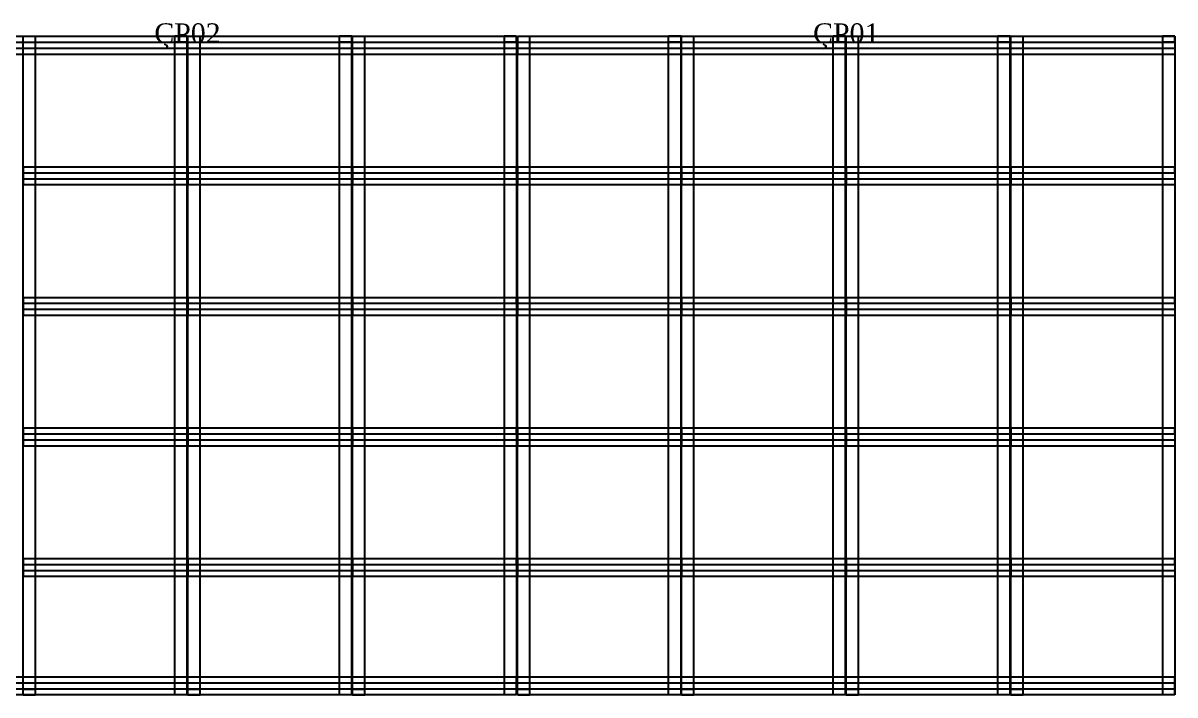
# Model space of a CAD drawing. Extents: x 0 to 11400, y -7652 to 0.
# Drawn here: x 7200 to 11400, y -7652 to -5202 of the extents above; entities that cross this region are included whole.
import ezdxf
from ezdxf.enums import TextEntityAlignment as Align

# ---------------------------------------------------------------- set-up
doc = ezdxf.new("R2010")
doc.units = 0
doc.layers.add('LCAD_Roof', color=3, linetype='Continuous')
doc.layers.add('LCAD_Text', color=6, linetype='Continuous')
doc.styles.add('Style1', font='TIMES.TTF')

msp = doc.modelspace()

# ---------------------------------------------------------------- linework, layer by layer
at = {"layer": 'LCAD_Roof'}
for p, q in [((6600, -5250), (8999, -5250)), ((7201, -5271.678386), (7201, -5250)), ((7201, -7630), (7201, -5250)), ((7201, -5250), (7246, -5250)), ((7246, -7630), (7246, -5250)), ((7799, -5250), (7754, -5250)), ((7754, -7630), (7754, -5250)), ((7799, -5250), (7799, -5271.678386)), ((7799, -7630), (7799, -5250)), ((7801, -5271.678386), (7801, -5250)), ((7801, -7630), (7801, -5250)), ((7801, -5250), (7846, -5250)), ((7846, -7630), (7846, -5250)), ((8399, -5250), (8354, -5250)), ((8354, -7630), (8354, -5250)), ((8399, -5250), (8399, -5271.678386)), ((8399, -7630), (8399, -5250)), ((8401, -5271.678386), (8401, -5250)), ((8401, -7630), (8401, -5250)), ((8401, -5250), (8446, -5250)), ((8446, -7630), (8446, -5250)), ((8999, -5250), (8954, -5250)), ((8954, -5250), (8954, -7630)), ((8999, -5271.678386), (8999, -5250)), ((8999, -5250), (8999, -5293.316326)), ((8999, -5271.678386), (8999, -5250)), ((8999, -5250), (8999, -7630)), ((9003, -5271.678386), (9003, -5250)), ((9003, -5250), (11400, -5250)), ((9003, -5250), (9003, -5293.316326)), ((9003, -5271.678386), (9003, -5250)), ((9003, -7630), (9003, -5250)), ((9003, -5250), (9048, -5250)), ((9048, -7630), (9048, -5250)), ((9599, -5250), (9554, -5250)), ((9554, -7630), (9554, -5250)), ((9599, -5250), (9599, -5271.678386)), ((9599, -7630), (9599, -5250)), ((9601, -5271.678386), (9601, -5250)), ((9601, -7630), (9601, -5250)), ((9601, -5250), (9646, -5250)), ((9646, -7630), (9646, -5250)), ((10199, -5250), (10154, -5250)), ((10154, -7630), (10154, -5250)), ((10199, -5250), (10199, -5271.678386)), ((10199, -7630), (10199, -5250)), ((10201, -5271.678386), (10201, -5250)), ((10201, -7630), (10201, -5250)), ((10201, -5250), (10246, -5250)), ((10246, -7630), (10246, -5250)), ((10799, -5250), (10754, -5250)), ((10754, -7630), (10754, -5250)), ((10799, -5250), (10799, -5271.678386)), ((10799, -7630), (10799, -5250)), ((10801, -5271.678386), (10801, -5250)), ((10801, -7630), (10801, -5250)), ((10801, -5250), (10846, -5250)), ((10846, -7630), (10846, -5250)), ((11400, -5250), (11355, -5250)), ((11355, -5250), (11355, -7630)), ((11400, -5271.678386), (11400, -5250)), ((11400, -5250), (11400, -7630)), ((11400, -5271.678386), (11400, -5250)), ((11400, -5250), (11400, -5293.316326)), ((6600, -5271.678386), (8999, -5271.678386)), ((7201, -7651.678386), (7201, -5271.678386)), ((7201, -5271.678386), (7246, -5271.678386)), ((7246, -7651.678386), (7246, -5271.678386)), ((7799, -5271.678386), (7754, -5271.678386)), ((7754, -7651.678386), (7754, -5271.678386)), ((7799, -7651.678386), (7799, -5271.678386)), ((7801, -7651.678386), (7801, -5271.678386)), ((7801, -5271.678386), (7846, -5271.678386)), ((7846, -7651.678386), (7846, -5271.678386)), ((8399, -5271.678386), (8354, -5271.678386)), ((8354, -7651.678386), (8354, -5271.678386)), ((8399, -7651.678386), (8399, -5271.678386)), ((8401, -7651.678386), (8401, -5271.678386)), ((8401, -5271.678386), (8446, -5271.678386)), ((8446, -7651.678386), (8446, -5271.678386)), ((8999, -5271.678386), (8954, -5271.678386)), ((8954, -5271.678386), (8954, -7651.678386)), ((8999, -5271.678386), (8999, -5314.994712)), ((8999, -5271.678386), (8999, -7651.678386)), ((9003, -5271.678386), (11400, -5271.678386)), ((9003, -5271.678386), (9003, -5314.994712)), ((9003, -7651.678386), (9003, -5271.678386)), ((9003, -5271.678386), (9048, -5271.678386)), ((9048, -7651.678386), (9048, -5271.678386)), ((9599, -5271.678386), (9554, -5271.678386)), ((9554, -7651.678386), (9554, -5271.678386)), ((9599, -7651.678386), (9599, -5271.678386)), ((9601, -7651.678386), (9601, -5271.678386)), ((9601, -5271.678386), (9646, -5271.678386)), ((9646, -7651.678386), (9646, -5271.678386)), ((10199, -5271.678386), (10154, -5271.678386)), ((10154, -7651.678386), (10154, -5271.678386)), ((10199, -7651.678386), (10199, -5271.678386)), ((10201, -7651.678386), (10201, -5271.678386)), ((10201, -5271.678386), (10246, -5271.678386)), ((10246, -7651.678386), (10246, -5271.678386)), ((10799, -5271.678386), (10754, -5271.678386)), ((10754, -7651.678386), (10754, -5271.678386)), ((10799, -7651.678386), (10799, -5271.678386)), ((10801, -7651.678386), (10801, -5271.678386)), ((10801, -5271.678386), (10846, -5271.678386)), ((10846, -7651.678386), (10846, -5271.678386)), ((11400, -5271.678386), (11355, -5271.678386)), ((11355, -5271.678386), (11355, -7651.678386)), ((11400, -5271.678386), (11400, -7651.678386)), ((11400, -5271.678386), (11400, -5314.994712)), ((6600, -5293.316326), (8999, -5293.316326)), ((6600, -5314.994712), (8999, -5314.994712)), ((9003, -5293.316326), (11400, -5293.316326)), ((9003, -5314.994712), (11400, -5314.994712)), ((7201, -5747.678386), (7201, -5726)), ((7201, -5726), (7799, -5726)), ((7201, -5726), (7201, -5769.316326)), ((7201, -5747.678386), (7799, -5747.678386)), ((7201, -5747.678386), (7201, -5790.994712)), ((7799, -5747.678386), (7799, -5726)), ((7799, -5726), (7799, -5769.316326)), ((7799, -5747.678386), (7799, -5790.994712)), ((7801, -5747.678386), (7801, -5726)), ((7801, -5726), (8399, -5726)), ((7801, -5726), (7801, -5769.316326)), ((7801, -5747.678386), (8399, -5747.678386)), ((7801, -5747.678386), (7801, -5790.994712)), ((8399, -5747.678386), (8399, -5726)), ((8399, -5726), (8399, -5769.316326)), ((8399, -5747.678386), (8399, -5790.994712)), ((8401, -5747.678386), (8401, -5726)), ((8401, -5726), (8999, -5726)), ((8401, -5726), (8401, -5769.316326)), ((8401, -5747.678386), (8999, -5747.678386)), ((8401, -5747.678386), (8401, -5790.994712)), ((8999, -5747.678386), (8999, -5726)), ((8999, -5726), (8999, -5769.316326)), ((8999, -5747.678386), (8999, -5790.994712)), ((9003, -5747.678386), (9003, -5726)), ((9003, -5726), (9599, -5726)), ((9003, -5726), (9003, -5769.316326)), ((9003, -5747.678386), (9599, -5747.678386)), ((9003, -5747.678386), (9003, -5790.994712)), ((9599, -5747.678386), (9599, -5726)), ((9599, -5726), (9599, -5769.316326)), ((9599, -5747.678386), (9599, -5790.994712)), ((9601, -5747.678386), (9601, -5726)), ((9601, -5726), (10199, -5726)), ((9601, -5726), (9601, -5769.316326)), ((9601, -5747.678386), (10199, -5747.678386)), ((9601, -5747.678386), (9601, -5790.994712)), ((10199, -5747.678386), (10199, -5726)), ((10199, -5726), (10199, -5769.316326)), ((10199, -5747.678386), (10199, -5790.994712)), ((10201, -5747.678386), (10201, -5726)), ((10201, -5726), (10799, -5726)), ((10201, -5726), (10201, -5769.316326)), ((10201, -5747.678386), (10799, -5747.678386)), ((10201, -5747.678386), (10201, -5790.994712)), ((10799, -5747.678386), (10799, -5726)), ((10799, -5726), (10799, -5769.316326)), ((10799, -5747.678386), (10799, -5790.994712)), ((10801, -5747.678386), (10801, -5726)), ((10801, -5726), (11400, -5726)), ((10801, -5726), (10801, -5769.316326)), ((10801, -5747.678386), (11400, -5747.678386)), ((10801, -5747.678386), (10801, -5790.994712)), ((11400, -5747.678386), (11400, -5726)), ((11400, -5726), (11400, -5769.316326)), ((11400, -5747.678386), (11400, -5790.994712)), ((7201, -5769.316326), (7799, -5769.316326)), ((7201, -5790.994712), (7799, -5790.994712)), ((7801, -5769.316326), (8399, -5769.316326)), ((7801, -5790.994712), (8399, -5790.994712)), ((8401, -5769.316326), (8999, -5769.316326)), ((8401, -5790.994712), (8999, -5790.994712)), ((9003, -5769.316326), (9599, -5769.316326)), ((9003, -5790.994712), (9599, -5790.994712)), ((9601, -5769.316326), (10199, -5769.316326)), ((9601, -5790.994712), (10199, -5790.994712)), ((10201, -5769.316326), (10799, -5769.316326)), ((10201, -5790.994712), (10799, -5790.994712)), ((10801, -5769.316326), (11400, -5769.316326)), ((10801, -5790.994712), (11400, -5790.994712)), ((7201, -6223.678386), (7201, -6202)), ((7201, -6202), (7799, -6202)), ((7201, -6202), (7201, -6245.316326)), ((7799, -6223.678386), (7799, -6202)), ((7799, -6202), (7799, -6245.316326)), ((7801, -6223.678386), (7801, -6202)), ((7801, -6202), (8399, -6202)), ((7801, -6202), (7801, -6245.316326)), ((8399, -6223.678386), (8399, -6202)), ((8399, -6202), (8399, -6245.316326)), ((8401, -6223.678386), (8401, -6202)), ((8401, -6202), (8999, -6202)), ((8401, -6202), (8401, -6245.316326)), ((8999, -6223.678386), (8999, -6202)), ((8999, -6202), (8999, -6245.316326)), ((9003, -6223.678386), (9003, -6202)), ((9003, -6202), (9599, -6202)), ((9003, -6202), (9003, -6245.316326)), ((9599, -6223.678386), (9599, -6202)), ((9599, -6202), (9599, -6245.316326)), ((9601, -6223.678386), (9601, -6202)), ((9601, -6202), (10199, -6202)), ((9601, -6202), (9601, -6245.316326)), ((10199, -6223.678386), (10199, -6202)), ((10199, -6202), (10199, -6245.316326)), ((10201, -6223.678386), (10201, -6202)), ((10201, -6202), (10799, -6202)), ((10201, -6202), (10201, -6245.316326)), ((10799, -6223.678386), (10799, -6202)), ((10799, -6202), (10799, -6245.316326)), ((10801, -6223.678386), (10801, -6202)), ((10801, -6202), (11400, -6202)), ((10801, -6202), (10801, -6245.316326)), ((11400, -6223.678386), (11400, -6202)), ((11400, -6202), (11400, -6245.316326)), ((7201, -6223.678386), (7799, -6223.678386)), ((7201, -6223.678386), (7201, -6266.994712)), ((7201, -6245.316326), (7799, -6245.316326)), ((7799, -6223.678386), (7799, -6266.994712)), ((7801, -6223.678386), (8399, -6223.678386)), ((7801, -6223.678386), (7801, -6266.994712)), ((7801, -6245.316326), (8399, -6245.316326)), ((8399, -6223.678386), (8399, -6266.994712)), ((8401, -6223.678386), (8999, -6223.678386)), ((8401, -6223.678386), (8401, -6266.994712)), ((8401, -6245.316326), (8999, -6245.316326)), ((8999, -6223.678386), (8999, -6266.994712)), ((9003, -6223.678386), (9599, -6223.678386)), ((9003, -6223.678386), (9003, -6266.994712)), ((9003, -6245.316326), (9599, -6245.316326)), ((9599, -6223.678386), (9599, -6266.994712)), ((9601, -6223.678386), (10199, -6223.678386)), ((9601, -6223.678386), (9601, -6266.994712)), ((9601, -6245.316326), (10199, -6245.316326)), ((10199, -6223.678386), (10199, -6266.994712)), ((10201, -6223.678386), (10799, -6223.678386)), ((10201, -6223.678386), (10201, -6266.994712)), ((10201, -6245.316326), (10799, -6245.316326)), ((10799, -6223.678386), (10799, -6266.994712)), ((10801, -6223.678386), (11400, -6223.678386)), ((10801, -6223.678386), (10801, -6266.994712)), ((10801, -6245.316326), (11400, -6245.316326)), ((11400, -6223.678386), (11400, -6266.994712)), ((7201, -6266.994712), (7799, -6266.994712)), ((7801, -6266.994712), (8399, -6266.994712)), ((8401, -6266.994712), (8999, -6266.994712)), ((9003, -6266.994712), (9599, -6266.994712)), ((9601, -6266.994712), (10199, -6266.994712)), ((10201, -6266.994712), (10799, -6266.994712)), ((10801, -6266.994712), (11400, -6266.994712)), ((7201, -6699.678386), (7201, -6678)), ((7201, -6678), (7799, -6678)), ((7201, -6678), (7201, -6721.316326)), ((7799, -6699.678386), (7799, -6678)), ((7799, -6678), (7799, -6721.316326)), ((7801, -6699.678386), (7801, -6678)), ((7801, -6678), (8399, -6678)), ((7801, -6678), (7801, -6721.316326)), ((8399, -6699.678386), (8399, -6678)), ((8399, -6678), (8399, -6721.316326)), ((8401, -6699.678386), (8401, -6678)), ((8401, -6678), (8999, -6678)), ((8401, -6678), (8401, -6721.316326)), ((8999, -6699.678386), (8999, -6678)), ((8999, -6678), (8999, -6721.316326)), ((9003, -6699.678386), (9003, -6678)), ((9003, -6678), (9599, -6678)), ((9003, -6678), (9003, -6721.316326)), ((9599, -6699.678386), (9599, -6678)), ((9599, -6678), (9599, -6721.316326)), ((9601, -6699.678386), (9601, -6678)), ((9601, -6678), (10199, -6678)), ((9601, -6678), (9601, -6721.316326)), ((10199, -6699.678386), (10199, -6678)), ((10199, -6678), (10199, -6721.316326)), ((10201, -6699.678386), (10201, -6678)), ((10201, -6678), (10799, -6678)), ((10201, -6678), (10201, -6721.316326)), ((10799, -6699.678386), (10799, -6678)), ((10799, -6678), (10799, -6721.316326)), ((10801, -6699.678386), (10801, -6678)), ((10801, -6678), (11400, -6678)), ((10801, -6678), (10801, -6721.316326)), ((11400, -6699.678386), (11400, -6678)), ((11400, -6678), (11400, -6721.316326)), ((7201, -6699.678386), (7799, -6699.678386)), ((7201, -6699.678386), (7201, -6742.994712)), ((7799, -6699.678386), (7799, -6742.994712)), ((7801, -6699.678386), (8399, -6699.678386)), ((7801, -6699.678386), (7801, -6742.994712)), ((8399, -6699.678386), (8399, -6742.994712)), ((8401, -6699.678386), (8999, -6699.678386)), ((8401, -6699.678386), (8401, -6742.994712)), ((8999, -6699.678386), (8999, -6742.994712)), ((9003, -6699.678386), (9599, -6699.678386)), ((9003, -6699.678386), (9003, -6742.994712)), ((9599, -6699.678386), (9599, -6742.994712)), ((9601, -6699.678386), (10199, -6699.678386)), ((9601, -6699.678386), (9601, -6742.994712)), ((10199, -6699.678386), (10199, -6742.994712)), ((10201, -6699.678386), (10799, -6699.678386)), ((10201, -6699.678386), (10201, -6742.994712)), ((10799, -6699.678386), (10799, -6742.994712)), ((10801, -6699.678386), (11400, -6699.678386)), ((10801, -6699.678386), (10801, -6742.994712)), ((11400, -6699.678386), (11400, -6742.994712)), ((7201, -6721.316326), (7799, -6721.316326)), ((7201, -6742.994712), (7799, -6742.994712)), ((7801, -6721.316326), (8399, -6721.316326)), ((7801, -6742.994712), (8399, -6742.994712)), ((8401, -6721.316326), (8999, -6721.316326)), ((8401, -6742.994712), (8999, -6742.994712)), ((9003, -6721.316326), (9599, -6721.316326)), ((9003, -6742.994712), (9599, -6742.994712)), ((9601, -6721.316326), (10199, -6721.316326)), ((9601, -6742.994712), (10199, -6742.994712)), ((10201, -6721.316326), (10799, -6721.316326)), ((10201, -6742.994712), (10799, -6742.994712)), ((10801, -6721.316326), (11400, -6721.316326)), ((10801, -6742.994712), (11400, -6742.994712)), ((7201, -7175.678386), (7201, -7154)), ((7201, -7154), (7799, -7154)), ((7201, -7154), (7201, -7197.316326)), ((7201, -7175.678386), (7799, -7175.678386)), ((7201, -7175.678386), (7201, -7218.994712)), ((7799, -7175.678386), (7799, -7154)), ((7799, -7154), (7799, -7197.316326)), ((7799, -7175.678386), (7799, -7218.994712)), ((7801, -7175.678386), (7801, -7154)), ((7801, -7154), (8399, -7154)), ((7801, -7154), (7801, -7197.316326)), ((7801, -7175.678386), (8399, -7175.678386)), ((7801, -7175.678386), (7801, -7218.994712)), ((8399, -7175.678386), (8399, -7154)), ((8399, -7154), (8399, -7197.316326)), ((8399, -7175.678386), (8399, -7218.994712)), ((8401, -7175.678386), (8401, -7154)), ((8401, -7154), (8999, -7154)), ((8401, -7154), (8401, -7197.316326)), ((8401, -7175.678386), (8999, -7175.678386)), ((8401, -7175.678386), (8401, -7218.994712)), ((8999, -7175.678386), (8999, -7154)), ((8999, -7154), (8999, -7197.316326)), ((8999, -7175.678386), (8999, -7218.994712)), ((9003, -7175.678386), (9003, -7154)), ((9003, -7154), (9599, -7154)), ((9003, -7154), (9003, -7197.316326)), ((9003, -7175.678386), (9599, -7175.678386)), ((9003, -7175.678386), (9003, -7218.994712)), ((9599, -7175.678386), (9599, -7154)), ((9599, -7154), (9599, -7197.316326)), ((9599, -7175.678386), (9599, -7218.994712)), ((9601, -7175.678386), (9601, -7154)), ((9601, -7154), (10199, -7154)), ((9601, -7154), (9601, -7197.316326)), ((9601, -7175.678386), (10199, -7175.678386)), ((9601, -7175.678386), (9601, -7218.994712)), ((10199, -7175.678386), (10199, -7154)), ((10199, -7154), (10199, -7197.316326)), ((10199, -7175.678386), (10199, -7218.994712)), ((10201, -7175.678386), (10201, -7154)), ((10201, -7154), (10799, -7154)), ((10201, -7154), (10201, -7197.316326)), ((10201, -7175.678386), (10799, -7175.678386)), ((10201, -7175.678386), (10201, -7218.994712)), ((10799, -7175.678386), (10799, -7154)), ((10799, -7154), (10799, -7197.316326)), ((10799, -7175.678386), (10799, -7218.994712)), ((10801, -7175.678386), (10801, -7154)), ((10801, -7154), (11400, -7154)), ((10801, -7154), (10801, -7197.316326)), ((10801, -7175.678386), (11400, -7175.678386)), ((10801, -7175.678386), (10801, -7218.994712)), ((11400, -7175.678386), (11400, -7154)), ((11400, -7154), (11400, -7197.316326)), ((11400, -7175.678386), (11400, -7218.994712)), ((7201, -7197.316326), (7799, -7197.316326)), ((7201, -7218.994712), (7799, -7218.994712)), ((7801, -7197.316326), (8399, -7197.316326)), ((7801, -7218.994712), (8399, -7218.994712)), ((8401, -7197.316326), (8999, -7197.316326)), ((8401, -7218.994712), (8999, -7218.994712)), ((9003, -7197.316326), (9599, -7197.316326)), ((9003, -7218.994712), (9599, -7218.994712)), ((9601, -7197.316326), (10199, -7197.316326)), ((9601, -7218.994712), (10199, -7218.994712)), ((10201, -7197.316326), (10799, -7197.316326)), ((10201, -7218.994712), (10799, -7218.994712)), ((10801, -7197.316326), (11400, -7197.316326)), ((10801, -7218.994712), (11400, -7218.994712)), ((8999, -7586.683674), (6600, -7586.683674)), ((8999, -7630), (8999, -7586.683674)), ((9003, -7630), (9003, -7586.683674)), ((11400, -7586.683674), (9003, -7586.683674)), ((11400, -7630), (11400, -7586.683674)), ((8999, -7608.362059), (6600, -7608.362059)), ((8999, -7630), (6600, -7630)), ((7201, -7651.678386), (7201, -7630)), ((7201, -7630), (7246, -7630)), ((7799, -7630), (7754, -7630)), ((7799, -7630), (7799, -7651.678386)), ((7801, -7651.678386), (7801, -7630)), ((7801, -7630), (7846, -7630)), ((8399, -7630), (8354, -7630)), ((8399, -7630), (8399, -7651.678386)), ((8401, -7651.678386), (8401, -7630)), ((8401, -7630), (8446, -7630)), ((8999, -7630), (8954, -7630)), ((8999, -7651.678386), (8999, -7608.362059)), ((8999, -7651.678386), (8999, -7630)), ((8999, -7651.678386), (8999, -7630)), ((9003, -7651.678386), (9003, -7608.362059)), ((11400, -7608.362059), (9003, -7608.362059)), ((9003, -7651.678386), (9003, -7630)), ((11400, -7630), (9003, -7630)), ((9003, -7651.678386), (9003, -7630)), ((9003, -7630), (9048, -7630)), ((9599, -7630), (9554, -7630)), ((9599, -7630), (9599, -7651.678386)), ((9601, -7651.678386), (9601, -7630)), ((9601, -7630), (9646, -7630)), ((10199, -7630), (10154, -7630)), ((10199, -7630), (10199, -7651.678386)), ((10201, -7651.678386), (10201, -7630)), ((10201, -7630), (10246, -7630)), ((10799, -7630), (10754, -7630)), ((10799, -7630), (10799, -7651.678386)), ((10801, -7651.678386), (10801, -7630)), ((10801, -7630), (10846, -7630)), ((11400, -7630), (11355, -7630)), ((11400, -7651.678386), (11400, -7608.362059)), ((11400, -7651.678386), (11400, -7630)), ((11400, -7651.678386), (11400, -7630)), ((8999, -7651.678386), (6600, -7651.678386)), ((7201, -7651.678386), (7246, -7651.678386)), ((7799, -7651.678386), (7754, -7651.678386)), ((7801, -7651.678386), (7846, -7651.678386)), ((8399, -7651.678386), (8354, -7651.678386)), ((8401, -7651.678386), (8446, -7651.678386)), ((8999, -7651.678386), (8954, -7651.678386)), ((11400, -7651.678386), (9003, -7651.678386)), ((9003, -7651.678386), (9048, -7651.678386)), ((9599, -7651.678386), (9554, -7651.678386)), ((9601, -7651.678386), (9646, -7651.678386)), ((10199, -7651.678386), (10154, -7651.678386)), ((10201, -7651.678386), (10246, -7651.678386)), ((10799, -7651.678386), (10754, -7651.678386)), ((10801, -7651.678386), (10846, -7651.678386)), ((11400, -7651.678386), (11355, -7651.678386))]:
    msp.add_line(p, q, dxfattribs=at)

# ---------------------------------------------------------------- texts
at = {"layer": 'LCAD_Text', "style": 'Style1'}
for s, p in [('ÇP02', (7799.5, -5250)), ('ÇP01', (10201.5, -5250))]:
    msp.add_text(s, height=72, dxfattribs=at).set_placement(p, align=Align.MIDDLE)

doc.saveas('drawing.dxf')
